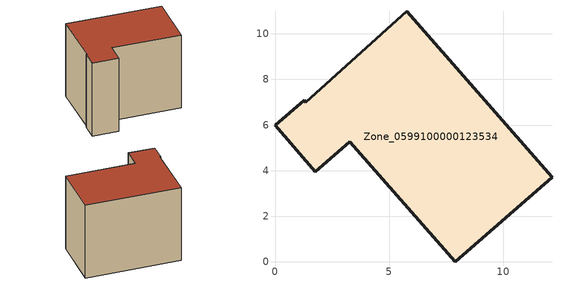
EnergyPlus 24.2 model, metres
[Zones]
Zone_0599100000123534
 floor ground (C_G): 5.78,11 12.15,3.71 7.9,0 3.28,5.28 1.77,3.96 0,5.99 1.27,7.1 1.35,7.01 z0
 wall outside (C_F): 1.27,7.1 0,5.99 1.77,3.96 3.28,5.28 7.9,0 12.15,3.71 5.78,11 1.35,7.01 1.27,7.1 z0:8.13
 roof outside (C_R): 5.78,11 1.35,7.01 1.27,7.1 0,5.99 1.77,3.96 3.28,5.28 7.9,0 12.15,3.71 z8.13
[BUILDING]
Pand.0599100000123534: North Axis=0; Terrain=City; Loads Convergence Tolerance Value=0.04; Temperature Convergence Tolerance Value=0.4; Solar Distribution=FullExterior; Maximum Number of Warmup Days=25; Minimum Number of Warmup Days=1
[Site:Location]
Rotterdam.The.Hague.AP_ZH_NLD Design_Conditions: Latitude=51.96; Longitude=4.45; Time Zone=1; Elevation=-4.5
[SITE:GROUNDTEMPERATURE:BUILDINGSURFACE]
18, 18, 18, 18, 18, 18, 18, 18, 18, 18, 18, 18
[MATERIAL] Thermal Absorptance=0.9; Solar Absorptance=0.7; Visible Absorptance=0.7
Name | Roughness | Thickness | Conductivity | Density | Specific Heat
G.TC.1975-1991 | MediumSmooth | 0.15 | 0.288461 | 540 | 1210
F.TC.1975-1991 | Rough | 0.3 | 0.230769 | 1920 | 840
R.TC.1975-1991 | MediumRough | 0.2 | 0.153846 | 1500 | 1000
[CONSTRUCTION]
C_G: G.TC.1975-1991
C_F: F.TC.1975-1991
C_R: R.TC.1975-1991
[ZONE]
Zone_0599100000123534: Type=1; Multiplier=1; Ceiling Height=Autocalculate; Volume=Autocalculate; Floor Area=autocalculate; Part of Total Floor Area=Yes
[ZONEINFILTRATION:DESIGNFLOWRATE]
Infil_Zone_0599100000123534: Zone or ZoneList or Space or SpaceList=Zone_0599100000123534; Schedule=AlwaysOn; Design Flow Rate Calculation Method=Flow/Area; Flow Rate per Floor Area=0.003; Constant Term Coefficient=1; Temperature Term Coefficient=0; Velocity Term Coefficient=0; Velocity Squared Term Coefficient=0
[HVACTEMPLATE:ZONE:IDEALLOADSAIRSYSTEM]
Zone_0599100000123534: Maximum Heating Supply Air Temperature=50; Minimum Cooling Supply Air Temperature=13; Maximum Heating Supply Air Humidity Ratio=0.0156; Minimum Cooling Supply Air Humidity Ratio=0.0077; Heating Limit=NoLimit; Cooling Limit=NoLimit; Dehumidification Control Type=ConstantSensibleHeatRatio; Cooling Sensible Heat Ratio=0.7; Dehumidification Setpoint=60; Humidification Control Type=None; Humidification Setpoint=30; Outdoor Air Method=None; Outdoor Air Flow Rate per Person=0.00944; Outdoor Air Flow Rate per Zone Floor Area=0; Outdoor Air Flow Rate per Zone=0; Demand Controlled Ventilation Type=None; Outdoor Air Economizer Type=NoEconomizer; Heat Recovery Type=None; Sensible Heat Recovery Effectiveness=0.7; Latent Heat Recovery Effectiveness=0.65
[ZONECONTROL:THERMOSTAT]
ThermostatControl_Zone_0599100000123534: Zone or ZoneList=Zone_0599100000123534; Control Type Schedule=DualSetpointControlType; Control 1=Thermostat_Zone_0599100000123534; Temperature Difference Between Cutout And Setpoint=0
[THERMOSTATSETPOINT:DUALSETPOINT]
Thermostat_Zone_0599100000123534: Heating Setpoint Temperature Schedule=HeatingSetpoint_Zone_0599100000123534; Cooling Setpoint Temperature Schedule=CoolingSetpoint_Zone_0599100000123534
[SCHEDULE:COMPACT]
HeatingSetpoint_Zone_0599100000123534: Through: 12/31, For: AllDays, Until: 24:00, 21
CoolingSetpoint_Zone_0599100000123534: Through: 12/31, For: AllDays, Until: 24:00, 24
DualSetpointControlType: Through: 12/31, For: AllDays, Until: 24:00, 4
AlwaysOn: Through: 12/31, For: AllDays, Until: 24:00, 1
